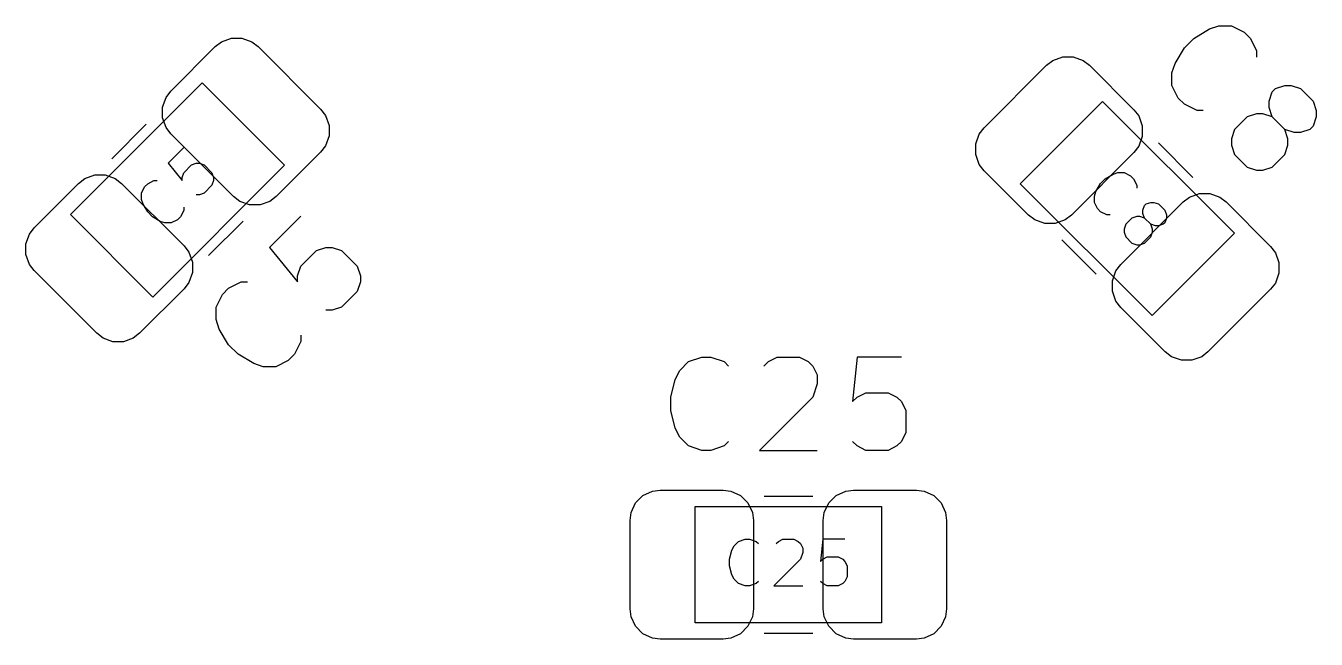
# Model space of a CAD drawing. Header units: millimetres. Extents: x 132 to 276, y -210 to -42.
# Drawn here: x 201.37 to 215.23, y -98.82 to -92.24 of the extents above; entities that cross this region are included whole.
import ezdxf

# ---------------------------------------------------------------- set-up
doc = ezdxf.new("R2010")
doc.units = ezdxf.units.MM
for name, color, linetype in [('BLACK', 7, 'CONTINUOUS'), ('GRAY3', 9, 'CONTINUOUS'), ('LYELLOW', 51, 'CONTINUOUS')]:
    doc.layers.add(name, color=color, linetype=linetype)

msp = doc.modelspace()

# ---------------------------------------------------------------- linework, layer by layer
at = {"layer": 'BLACK', "linetype": 'CONTINUOUS'}
for p, q in [((203.406586, -92.462043), (203.473896, -92.410395)), ((203.473896, -92.410395), (203.57996, -92.371791)), ((203.57996, -92.371791), (203.692831, -92.371791)), ((203.692831, -92.371791), (203.798896, -92.410395)), ((203.798896, -92.410395), (203.866206, -92.462043)), ((202.929289, -92.93934), (203.406586, -92.462043)), ((203.866206, -92.462043), (204.537957, -93.133794)), ((211.662043, -93.333794), (212.333794, -92.662043)), ((212.333794, -92.662043), (212.401104, -92.610395)), ((212.401104, -92.610395), (212.507169, -92.571791)), ((212.507169, -92.571791), (212.62004, -92.571791)), ((212.62004, -92.571791), (212.726104, -92.610395)), ((212.726104, -92.610395), (212.793414, -92.662043)), ((212.793414, -92.662043), (213.270711, -93.13934)), ((202.877641, -93.00665), (202.929289, -92.93934)), ((202.839037, -93.112714), (202.877641, -93.00665)), ((202.839037, -93.225585), (202.839037, -93.112714)), ((202.877641, -93.33165), (202.839037, -93.225585)), ((204.537957, -93.133794), (204.589605, -93.201104)), ((204.589605, -93.201104), (204.628209, -93.307169)), ((213.270711, -93.13934), (213.322359, -93.20665)), ((213.322359, -93.20665), (213.360963, -93.312714)), ((202.929289, -93.39896), (202.877641, -93.33165)), ((204.628209, -93.307169), (204.628209, -93.42004)), ((211.610395, -93.401104), (211.662043, -93.333794)), ((213.360963, -93.312714), (213.360963, -93.425585)), ((203.60104, -94.070711), (202.929289, -93.39896)), ((204.589605, -93.526104), (204.537957, -93.593414)), ((204.628209, -93.42004), (204.589605, -93.526104)), ((211.571791, -93.507169), (211.610395, -93.401104)), ((211.571791, -93.62004), (211.571791, -93.507169)), ((213.360963, -93.425585), (213.322359, -93.53165)), ((204.537957, -93.593414), (204.06066, -94.070711)), ((211.610395, -93.726104), (211.571791, -93.62004)), ((213.270711, -93.59896), (212.59896, -94.270711)), ((213.322359, -93.53165), (213.270711, -93.59896)), ((211.662043, -93.793414), (211.610395, -93.726104)), ((212.13934, -94.270711), (211.662043, -93.793414)), ((201.462043, -94.406586), (201.93934, -93.929289)), ((201.93934, -93.929289), (202.00665, -93.877641)), ((202.00665, -93.877641), (202.112714, -93.839037)), ((202.112714, -93.839037), (202.225585, -93.839037)), ((202.225585, -93.839037), (202.33165, -93.877641)), ((202.33165, -93.877641), (202.39896, -93.929289)), ((202.39896, -93.929289), (203.070711, -94.60104)), ((203.66835, -94.122359), (203.60104, -94.070711)), ((204.06066, -94.070711), (203.99335, -94.122359)), ((213.80104, -94.129289), (213.86835, -94.077641)), ((213.86835, -94.077641), (213.974415, -94.039037)), ((213.974415, -94.039037), (214.087286, -94.039037)), ((214.087286, -94.039037), (214.19335, -94.077641)), ((214.19335, -94.077641), (214.26066, -94.129289)), ((203.774415, -94.160963), (203.66835, -94.122359)), ((203.887286, -94.160963), (203.774415, -94.160963)), ((203.99335, -94.122359), (203.887286, -94.160963)), ((213.129289, -94.80104), (213.80104, -94.129289)), ((214.26066, -94.129289), (214.737957, -94.606586)), ((212.20665, -94.322359), (212.13934, -94.270711)), ((212.312714, -94.360963), (212.20665, -94.322359)), ((212.53165, -94.322359), (212.425585, -94.360963)), ((212.59896, -94.270711), (212.53165, -94.322359)), ((201.371791, -94.57996), (201.410395, -94.473896)), ((201.410395, -94.473896), (201.462043, -94.406586)), ((212.425585, -94.360963), (212.312714, -94.360963)), ((201.371791, -94.692831), (201.371791, -94.57996)), ((203.070711, -94.60104), (203.122359, -94.66835)), ((214.737957, -94.606586), (214.789605, -94.673896)), ((201.410395, -94.798896), (201.371791, -94.692831)), ((203.122359, -94.66835), (203.160963, -94.774415)), ((203.160963, -94.774415), (203.160963, -94.887286)), ((214.789605, -94.673896), (214.828209, -94.77996)), ((201.462043, -94.866206), (201.410395, -94.798896)), ((202.133794, -95.537957), (201.462043, -94.866206)), ((203.160963, -94.887286), (203.122359, -94.99335)), ((213.039037, -94.974415), (213.077641, -94.86835)), ((213.077641, -94.86835), (213.129289, -94.80104)), ((214.828209, -94.892831), (214.789605, -94.998896)), ((214.828209, -94.77996), (214.828209, -94.892831)), ((203.122359, -94.99335), (203.070711, -95.06066)), ((213.039037, -95.087286), (213.039037, -94.974415)), ((214.789605, -94.998896), (214.737957, -95.066206)), ((203.070711, -95.06066), (202.593414, -95.537957)), ((213.077641, -95.19335), (213.039037, -95.087286)), ((214.737957, -95.066206), (214.066206, -95.737957)), ((213.129289, -95.26066), (213.077641, -95.19335)), ((213.606586, -95.737957), (213.129289, -95.26066)), ((202.201104, -95.589605), (202.133794, -95.537957)), ((202.307169, -95.628209), (202.201104, -95.589605)), ((202.526104, -95.589605), (202.42004, -95.628209)), ((202.593414, -95.537957), (202.526104, -95.589605)), ((202.42004, -95.628209), (202.307169, -95.628209)), ((213.673896, -95.789605), (213.606586, -95.737957)), ((214.066206, -95.737957), (213.998896, -95.789605)), ((213.77996, -95.828209), (213.673896, -95.789605)), ((213.892831, -95.828209), (213.77996, -95.828209)), ((213.998896, -95.789605), (213.892831, -95.828209)), ((207.998588, -97.278776), (208.100884, -97.231074)), ((208.100884, -97.231074), (208.185, -97.22)), ((208.185, -97.22), (208.86, -97.22)), ((208.86, -97.22), (208.944116, -97.231074)), ((208.944116, -97.231074), (209.046412, -97.278776)), ((210.073588, -97.278776), (210.175884, -97.231074)), ((210.175884, -97.231074), (210.26, -97.22)), ((210.26, -97.22), (210.935, -97.22)), ((210.935, -97.22), (211.019116, -97.231074)), ((211.019116, -97.231074), (211.121412, -97.278776)), ((207.871074, -97.460884), (207.918776, -97.358588)), ((207.918776, -97.358588), (207.998588, -97.278776)), ((209.046412, -97.278776), (209.126224, -97.358588)), ((209.126224, -97.358588), (209.173926, -97.460884)), ((209.946074, -97.460884), (209.993776, -97.358588)), ((209.993776, -97.358588), (210.073588, -97.278776)), ((211.121412, -97.278776), (211.201224, -97.358588)), ((211.201224, -97.358588), (211.248926, -97.460884)), ((207.86, -97.545), (207.871074, -97.460884)), ((207.86, -98.495), (207.86, -97.545)), ((209.173926, -97.460884), (209.185, -97.545)), ((209.185, -97.545), (209.185, -98.495)), ((209.935, -97.545), (209.946074, -97.460884)), ((209.935, -98.495), (209.935, -97.545)), ((211.248926, -97.460884), (211.26, -97.545)), ((211.26, -97.545), (211.26, -98.495)), ((207.871074, -98.579116), (207.86, -98.495)), ((209.185, -98.495), (209.173926, -98.579116)), ((209.946074, -98.579116), (209.935, -98.495)), ((211.26, -98.495), (211.248926, -98.579116)), ((207.918776, -98.681412), (207.871074, -98.579116)), ((209.173926, -98.579116), (209.126224, -98.681412)), ((209.993776, -98.681412), (209.946074, -98.579116)), ((211.248926, -98.579116), (211.201224, -98.681412)), ((207.998588, -98.761224), (207.918776, -98.681412)), ((208.100884, -98.808926), (207.998588, -98.761224)), ((209.046412, -98.761224), (208.944116, -98.808926)), ((209.126224, -98.681412), (209.046412, -98.761224)), ((210.073588, -98.761224), (209.993776, -98.681412)), ((210.175884, -98.808926), (210.073588, -98.761224)), ((211.121412, -98.761224), (211.019116, -98.808926)), ((211.201224, -98.681412), (211.121412, -98.761224)), ((208.185, -98.82), (208.100884, -98.808926)), ((208.86, -98.82), (208.185, -98.82)), ((208.944116, -98.808926), (208.86, -98.82)), ((210.26, -98.82), (210.175884, -98.808926)), ((210.935, -98.82), (210.26, -98.82)), ((211.019116, -98.808926), (210.935, -98.82))]:
    msp.add_line(p, q, dxfattribs=at)
at = {"layer": 'GRAY3', "linetype": 'CONTINUOUS'}
for p, q in [((201.850951, -94.265165), (203.265165, -92.850951)), ((203.265165, -92.850951), (204.149049, -93.734835)), ((212.050951, -93.934835), (212.934835, -93.050951)), ((212.934835, -93.050951), (214.349049, -94.465165)), ((203.068021, -93.546109), (202.899663, -93.714468)), ((204.149049, -93.734835), (202.734835, -95.149049)), ((202.899663, -93.714468), (203.051185, -93.899662)), ((203.068021, -93.815483), (203.152201, -93.731303)), ((203.152201, -93.731303), (203.202708, -93.714468)), ((203.202708, -93.714468), (203.23638, -93.714468)), ((203.23638, -93.714468), (203.286888, -93.731303)), ((203.286888, -93.731303), (203.371067, -93.815483)), ((202.647124, -93.967006), (202.680796, -93.933334)), ((202.680796, -93.933334), (202.74814, -93.899662)), ((202.74814, -93.899662), (202.781811, -93.899662)), ((203.051185, -93.86599), (203.068021, -93.815483)), ((203.051185, -93.899662), (203.051185, -93.86599)), ((203.371067, -93.815483), (203.387903, -93.86599)), ((203.387903, -93.899662), (203.371067, -93.95017)), ((203.387903, -93.86599), (203.387903, -93.899662)), ((213.465165, -95.349049), (212.050951, -93.934835)), ((212.862604, -94.015483), (212.913112, -93.931304)), ((212.913112, -93.931304), (212.963619, -93.880796)), ((212.963619, -93.880796), (213.047799, -93.830289)), ((213.047799, -93.830289), (213.098306, -93.813453)), ((213.098306, -93.813453), (213.16565, -93.813453)), ((213.16565, -93.813453), (213.232993, -93.847124)), ((213.232993, -93.847124), (213.266665, -93.880796)), ((213.266665, -93.880796), (213.300337, -93.94814)), ((202.613453, -94.034349), (202.647124, -93.967006)), ((202.613453, -94.101693), (202.613453, -94.034349)), ((203.23638, -94.051185), (203.202708, -94.051185)), ((203.286888, -94.034349), (203.23638, -94.051185)), ((203.371067, -93.95017), (203.286888, -94.034349)), ((212.845768, -94.065991), (212.862604, -94.015483)), ((212.845768, -94.133334), (212.845768, -94.065991)), ((213.300337, -93.94814), (213.300337, -93.981811)), ((202.630289, -94.1522), (202.613453, -94.101693)), ((202.680796, -94.23638), (202.630289, -94.1522)), ((203.068021, -94.219544), (203.03435, -94.286887)), ((203.068021, -94.185872), (203.068021, -94.219544)), ((212.87944, -94.200678), (212.845768, -94.133334)), ((212.913112, -94.23435), (212.87944, -94.200678)), ((213.36768, -94.217514), (213.384516, -94.167006)), ((213.36768, -94.251185), (213.36768, -94.217514)), ((213.384516, -94.167006), (213.401352, -94.15017)), ((213.401352, -94.15017), (213.45186, -94.133334)), ((213.45186, -94.133334), (213.485531, -94.133334)), ((213.485531, -94.133334), (213.536039, -94.15017)), ((213.536039, -94.15017), (213.603383, -94.217514)), ((213.603383, -94.217514), (213.620218, -94.268021)), ((202.734835, -95.149049), (201.850951, -94.265165)), ((202.731304, -94.286887), (202.680796, -94.23638)), ((202.815483, -94.337395), (202.731304, -94.286887)), ((202.865991, -94.354231), (202.815483, -94.337395)), ((202.933334, -94.354231), (202.865991, -94.354231)), ((203.000678, -94.320559), (202.933334, -94.354231)), ((203.03435, -94.286887), (203.000678, -94.320559)), ((212.980455, -94.268021), (212.913112, -94.23435)), ((213.014127, -94.268021), (212.980455, -94.268021)), ((213.249829, -94.301693), (213.182486, -94.369037)), ((213.300337, -94.284857), (213.249829, -94.301693)), ((213.334009, -94.284857), (213.300337, -94.284857)), ((213.384516, -94.301693), (213.334009, -94.284857)), ((213.384516, -94.301693), (213.36768, -94.251185)), ((213.45186, -94.369037), (213.384516, -94.301693)), ((213.603383, -94.352201), (213.586547, -94.369037)), ((213.620218, -94.301693), (213.603383, -94.352201)), ((213.620218, -94.268021), (213.620218, -94.301693)), ((213.182486, -94.369037), (213.16565, -94.419544)), ((213.16565, -94.419544), (213.16565, -94.453216)), ((213.16565, -94.453216), (213.182486, -94.503724)), ((213.502367, -94.385872), (213.45186, -94.369037)), ((213.468696, -94.419544), (213.45186, -94.369037)), ((213.45186, -94.503724), (213.468696, -94.453216)), ((214.349049, -94.465165), (213.465165, -95.349049)), ((213.468696, -94.453216), (213.468696, -94.419544)), ((213.536039, -94.385872), (213.502367, -94.385872)), ((213.586547, -94.369037), (213.536039, -94.385872)), ((213.182486, -94.503724), (213.249829, -94.571067)), ((213.249829, -94.571067), (213.300337, -94.587903)), ((213.300337, -94.587903), (213.334009, -94.587903)), ((213.334009, -94.587903), (213.384516, -94.571067)), ((213.384516, -94.571067), (213.45186, -94.503724)), ((208.56, -97.395), (210.56, -97.395)), ((208.56, -98.645), (208.56, -97.395)), ((210.56, -97.395), (210.56, -98.645)), ((208.952857, -97.866197), (208.976667, -97.818578)), ((208.976667, -97.818578), (209.024286, -97.770959)), ((209.024286, -97.770959), (209.095714, -97.747149)), ((209.095714, -97.747149), (209.143333, -97.747149)), ((209.143333, -97.747149), (209.214762, -97.770959)), ((209.214762, -97.770959), (209.238571, -97.794768)), ((209.429048, -97.794768), (209.452857, -97.770959)), ((209.452857, -97.770959), (209.500476, -97.747149)), ((209.500476, -97.747149), (209.619524, -97.747149)), ((209.619524, -97.747149), (209.667143, -97.770959)), ((209.667143, -97.770959), (209.690952, -97.794768)), ((209.690952, -97.794768), (209.714762, -97.842387)), ((209.929047, -97.747149), (209.905238, -97.985244)), ((210.167142, -97.747149), (209.929047, -97.747149)), ((208.929048, -97.961435), (208.952857, -97.866197)), ((208.929048, -98.032863), (208.929048, -97.961435)), ((209.690952, -97.961435), (209.405238, -98.247149)), ((209.714762, -97.890006), (209.690952, -97.961435)), ((209.714762, -97.842387), (209.714762, -97.890006)), ((209.905238, -97.985244), (209.929047, -97.961435)), ((209.929047, -97.961435), (209.976666, -97.937625)), ((209.976666, -97.937625), (210.095714, -97.937625)), ((210.095714, -97.937625), (210.143333, -97.961435)), ((210.143333, -97.961435), (210.167142, -97.985244)), ((208.952857, -98.128101), (208.929048, -98.032863)), ((210.167142, -97.985244), (210.190952, -98.032863)), ((210.190952, -98.032863), (210.190952, -98.151911)), ((208.976667, -98.17572), (208.952857, -98.128101)), ((209.024286, -98.22334), (208.976667, -98.17572)), ((209.095714, -98.247149), (209.024286, -98.22334)), ((209.214762, -98.22334), (209.143333, -98.247149)), ((209.238571, -98.19953), (209.214762, -98.22334)), ((209.929047, -98.22334), (209.905238, -98.19953)), ((209.976666, -98.247149), (209.929047, -98.22334)), ((210.143333, -98.22334), (210.095714, -98.247149)), ((210.167142, -98.19953), (210.143333, -98.22334)), ((210.190952, -98.151911), (210.167142, -98.19953)), ((209.143333, -98.247149), (209.095714, -98.247149)), ((209.405238, -98.247149), (209.714762, -98.247149)), ((210.095714, -98.247149), (209.976666, -98.247149)), ((210.56, -98.645), (208.56, -98.645))]:
    msp.add_line(p, q, dxfattribs=at)
at = {"layer": 'LYELLOW', "linetype": 'CONTINUOUS'}
for p, q in [((213.91481, -92.374022), (214.083169, -92.273006)), ((214.083169, -92.273006), (214.184184, -92.239335)), ((214.184184, -92.239335), (214.318871, -92.239335)), ((214.318871, -92.239335), (214.453558, -92.306678)), ((213.813795, -92.475037), (213.91481, -92.374022)), ((214.453558, -92.306678), (214.520902, -92.374022)), ((214.520902, -92.374022), (214.588245, -92.508709)), ((213.71278, -92.643396), (213.813795, -92.475037)), ((214.588245, -92.508709), (214.588245, -92.576052)), ((213.679108, -92.744411), (213.71278, -92.643396)), ((213.679108, -92.879098), (213.679108, -92.744411)), ((213.746452, -93.013785), (213.679108, -92.879098)), ((214.722932, -93.047457), (214.756604, -92.946441)), ((214.756604, -92.946441), (214.790276, -92.91277)), ((214.790276, -92.91277), (214.891291, -92.879098)), ((214.891291, -92.879098), (214.958635, -92.879098)), ((214.958635, -92.879098), (215.05965, -92.91277)), ((215.05965, -92.91277), (215.194337, -93.047457)), ((213.813795, -93.081128), (213.746452, -93.013785)), ((213.948482, -93.148472), (213.813795, -93.081128)), ((214.722932, -93.1148), (214.722932, -93.047457)), ((215.194337, -93.047457), (215.228009, -93.148472)), ((214.015826, -93.148472), (213.948482, -93.148472)), ((214.48723, -93.215815), (214.352543, -93.350502)), ((214.588245, -93.182144), (214.48723, -93.215815)), ((214.655589, -93.182144), (214.588245, -93.182144)), ((214.756604, -93.215815), (214.655589, -93.182144)), ((214.756604, -93.215815), (214.722932, -93.1148)), ((214.891291, -93.350502), (214.756604, -93.215815)), ((215.228009, -93.215815), (215.194337, -93.316831)), ((215.228009, -93.148472), (215.228009, -93.215815)), ((202.66501, -93.295543), (202.295543, -93.66501)), ((214.352543, -93.350502), (214.318871, -93.451518)), ((214.992306, -93.384174), (214.891291, -93.350502)), ((214.924963, -93.451518), (214.891291, -93.350502)), ((215.05965, -93.384174), (214.992306, -93.384174)), ((215.160665, -93.350502), (215.05965, -93.384174)), ((215.194337, -93.316831), (215.160665, -93.350502)), ((213.53499, -93.495543), (213.904457, -93.86501)), ((214.318871, -93.451518), (214.318871, -93.518861)), ((214.318871, -93.518861), (214.352543, -93.619876)), ((214.891291, -93.619876), (214.924963, -93.518861)), ((214.924963, -93.518861), (214.924963, -93.451518)), ((214.352543, -93.619876), (214.48723, -93.754563)), ((214.756604, -93.754563), (214.891291, -93.619876)), ((214.48723, -93.754563), (214.588245, -93.788235)), ((214.588245, -93.788235), (214.655589, -93.788235)), ((214.655589, -93.788235), (214.756604, -93.754563)), ((203.704457, -94.33499), (203.33499, -94.704457)), ((204.32435, -94.280525), (203.987632, -94.617242)), ((203.987632, -94.617242), (204.290678, -94.987632)), ((204.492709, -94.650914), (204.593724, -94.617242)), ((204.593724, -94.617242), (204.661067, -94.617242)), ((204.661067, -94.617242), (204.762083, -94.650914)), ((212.495543, -94.53499), (212.86501, -94.904457)), ((204.32435, -94.819273), (204.492709, -94.650914)), ((204.762083, -94.650914), (204.930441, -94.819273)), ((204.290678, -94.920288), (204.32435, -94.819273)), ((204.930441, -94.819273), (204.964113, -94.920288)), ((203.5499, -95.054975), (203.684587, -94.987632)), ((203.684587, -94.987632), (203.75193, -94.987632)), ((204.290678, -94.987632), (204.290678, -94.920288)), ((204.964113, -94.987632), (204.930441, -95.088647)), ((204.964113, -94.920288), (204.964113, -94.987632)), ((203.415213, -95.257006), (203.482556, -95.122319)), ((203.482556, -95.122319), (203.5499, -95.054975)), ((204.930441, -95.088647), (204.762083, -95.257006)), ((203.415213, -95.391693), (203.415213, -95.257006)), ((204.661067, -95.290677), (204.593724, -95.290677)), ((204.762083, -95.257006), (204.661067, -95.290677)), ((203.448884, -95.492708), (203.415213, -95.391693)), ((203.5499, -95.661067), (203.448884, -95.492708)), ((204.32435, -95.560051), (204.32435, -95.627395)), ((203.650915, -95.762082), (203.5499, -95.661067)), ((204.32435, -95.627395), (204.257006, -95.762082)), ((203.819274, -95.863097), (203.650915, -95.762082)), ((203.920289, -95.896769), (203.819274, -95.863097)), ((204.189663, -95.829425), (204.054976, -95.896769)), ((204.257006, -95.762082), (204.189663, -95.829425)), ((208.393333, -95.937676), (208.488571, -95.842438)), ((208.488571, -95.842438), (208.631428, -95.794819)), ((208.631428, -95.794819), (208.726666, -95.794819)), ((208.726666, -95.794819), (208.869523, -95.842438)), ((208.869523, -95.842438), (208.917142, -95.890057)), ((209.298095, -95.890057), (209.345714, -95.842438)), ((209.345714, -95.842438), (209.440952, -95.794819)), ((209.440952, -95.794819), (209.679047, -95.794819)), ((209.679047, -95.794819), (209.774285, -95.842438)), ((209.774285, -95.842438), (209.821904, -95.890057)), ((210.298095, -95.794819), (210.250476, -96.271009)), ((210.774285, -95.794819), (210.298095, -95.794819)), ((204.054976, -95.896769), (203.920289, -95.896769)), ((208.345714, -96.032914), (208.393333, -95.937676)), ((209.821904, -95.890057), (209.869523, -95.985295)), ((209.869523, -95.985295), (209.869523, -96.080533)), ((208.298095, -96.22339), (208.345714, -96.032914)), ((209.869523, -96.080533), (209.821904, -96.22339)), ((208.298095, -96.366247), (208.298095, -96.22339)), ((209.821904, -96.22339), (209.250476, -96.794819)), ((210.250476, -96.271009), (210.298095, -96.22339)), ((210.298095, -96.22339), (210.393333, -96.175771)), ((210.393333, -96.175771), (210.631428, -96.175771)), ((210.631428, -96.175771), (210.726666, -96.22339)), ((210.726666, -96.22339), (210.774285, -96.271009)), ((210.774285, -96.271009), (210.821904, -96.366247)), ((208.345714, -96.556723), (208.298095, -96.366247)), ((210.821904, -96.366247), (210.821904, -96.604342)), ((208.393333, -96.651961), (208.345714, -96.556723)), ((208.488571, -96.7472), (208.393333, -96.651961)), ((208.917142, -96.69958), (208.869523, -96.7472)), ((210.298095, -96.7472), (210.250476, -96.69958)), ((210.774285, -96.69958), (210.726666, -96.7472)), ((210.821904, -96.604342), (210.774285, -96.69958)), ((208.631428, -96.794819), (208.488571, -96.7472)), ((208.726666, -96.794819), (208.631428, -96.794819)), ((208.869523, -96.7472), (208.726666, -96.794819)), ((209.250476, -96.794819), (209.869523, -96.794819)), ((210.393333, -96.794819), (210.298095, -96.7472)), ((210.631428, -96.794819), (210.393333, -96.794819)), ((210.726666, -96.7472), (210.631428, -96.794819)), ((209.298748, -97.285), (209.821252, -97.285)), ((209.298748, -98.755), (209.821252, -98.755))]:
    msp.add_line(p, q, dxfattribs=at)

doc.saveas('drawing.dxf')
